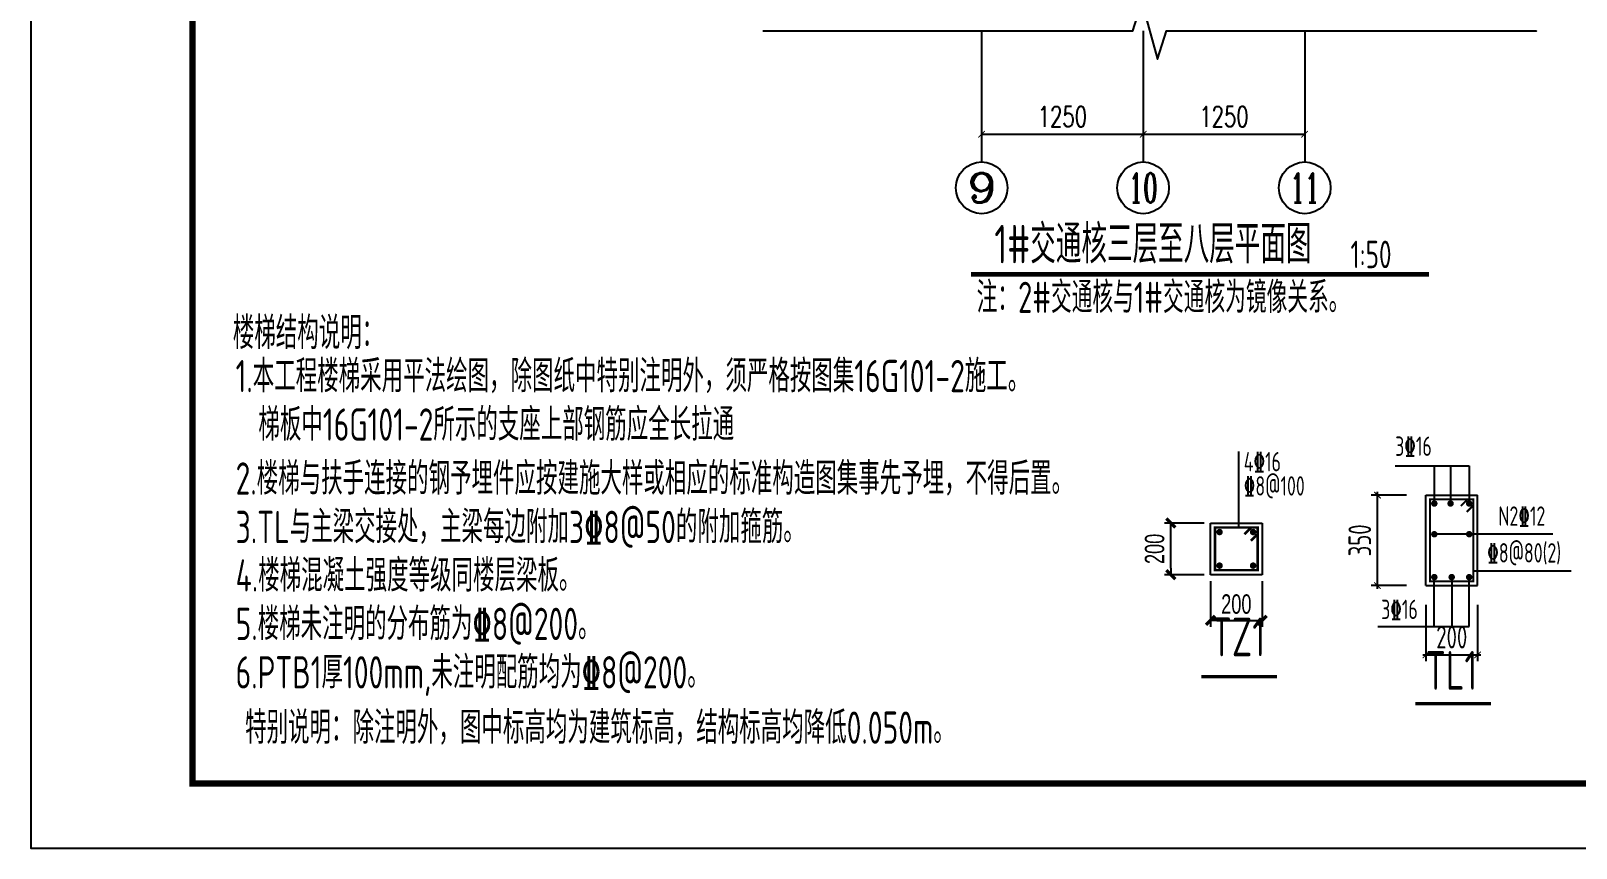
# Model space of a CAD drawing. Extents: x -655480 to 203344, y -294099 to 287156.
# Drawn here: x 27867 to 39824, y 156782 to 163107 of the extents above; entities that cross this region are included whole.
import ezdxf
from ezdxf.enums import TextEntityAlignment as Align

# ---------------------------------------------------------------- set-up
doc = ezdxf.new("R2010")
doc.units = 0
doc.header["$LTSCALE"] = 1000
doc.layers.get('0').update_dxf_attribs({"linetype": 'CONTINUOUS'})
doc.layers.get('DEFPOINTS').update_dxf_attribs({"linetype": 'CONTINUOUS'})
for name, color, linetype in [('-TK', 7, 'CONTINUOUS'), ('A-AXIS_TEXT', 7, 'CONTINUOUS'), ('AXIS', 3, 'CONTINUOUS'), ('DIM', 2, 'CONTINUOUS'), ('DIM_SYMB', 3, 'CONTINUOUS'), ('FSK_DIM', 3, 'CONTINUOUS'), ('NUM', 7, 'CONTINUOUS'), ('PUB_DIM', 3, 'CONTINUOUS'), ('PUB_TEXT', 2, 'CONTINUOUS'), ('REIN', 6, 'CONTINUOUS'), ('Sbeam-s', 3, 'CONTINUOUS'), ('TEXT', 2, 'CONTINUOUS'), ('THIN', 7, 'CONTINUOUS'), ('大样详图_文字', 60, 'CONTINUOUS')]:
    doc.layers.add(name, color=color, linetype=linetype)
doc.layers.add('AXIS_TEXT', color=7, linetype='CONTINUOUS', lineweight=20)
doc.styles.add('_TCH_AXIS', font='COMPLEX', dxfattribs={"bigfont": 'GBCBIG'})
doc.styles.add('_TCH_DIM_T3', font='SIMPLEX', dxfattribs={"width": 0.705882, "bigfont": 'GBCBIG'})
doc.styles.add('BW_Dim', font='Bweng.shx', dxfattribs={"width": 0.7, "bigfont": 'hztxt.shx'})
doc.styles.add('COMPLEX', font='COMPLEX')
doc.styles.add('TSSD_DIMENSION', font='Tssdeng.shx', dxfattribs={"width": 0.7, "bigfont": 'tssdchn.shx'})
doc.styles.add('TSSD_Norm', font='Tssdeng.shx', dxfattribs={"bigfont": 'tssdchn.shx'})
doc.styles.add('TSSD_REIN', font='tssdeng.shx', dxfattribs={"width": 0.7, "height": 300, "bigfont": 'tssdchn.shx'})
doc.dimstyles.new('_TCH_ARCH&&50', dxfattribs={"dimtxt": 157.5, "dimasz": 50, "dimexe": 125, "dimexo": 150, "dimgap": 58.75, "dimtad": 1, "dimdec": 0, "dimzin": 0, "dimdsep": 46, "dimtxsty": '_TCH_DIM_T3', "dimblk": 'ARCHTICK', "dimcen": 0.09, "dimclrt": 7, "dimazin": 0, "dimtfac": 1, "dimtdec": 0, "dimtix": 1, "dimtmove": 2, "dimatfit": 3, "dimldrblk": 'ARCHTICK', "dimfxl": 1, "dimtolj": 1, "dimtzin": 0, "dimarcsym": 0})
doc.dimstyles.new('Cyz_25_50', dxfattribs={"dimtxt": 150, "dimasz": 50, "dimexe": 50, "dimexo": 50, "dimgap": 50, "dimtad": 1, "dimdec": 0, "dimlfac": 0.5, "dimzin": 0, "dimdsep": 46, "dimtxsty": 'BW_Dim', "dimblk": '_bwk', "dimcen": 0, "dimclrt": 7, "dimadec": 0, "dimazin": 0, "dimtfac": 1, "dimtdec": 0, "dimtix": 1, "dimtmove": 2, "dimatfit": 0, "dimfxl": 1, "dimtolj": 1, "dimtzin": 0, "dimarcsym": 0})
doc.dimstyles.new('TSSD_50_50', dxfattribs={"dimtxt": 175, "dimasz": 50, "dimexe": 50, "dimexo": 150, "dimgap": 50, "dimtad": 1, "dimdec": 0, "dimzin": 0, "dimdsep": 46, "dimtxsty": 'TSSD_DIMENSION', "dimblk": 'ARCHTICK', "dimcen": 0, "dimdle": 25, "dimclrt": 7, "dimadec": 0, "dimazin": 0, "dimtfac": 1, "dimtdec": 0, "dimtix": 1, "dimtmove": 2, "dimatfit": 3, "dimfxl": 1, "dimtolj": 1, "dimtzin": 0, "dimarcsym": 0})

# ---------------------------------------------------------------- blocks, each defined once
blk = doc.blocks.new('A1')
blk.add_lwpolyline([(0, 59400), (0, 0), (84100, 0), (84100, 59400)], close=True)
at = {"const_width": 100}
blk.add_lwpolyline([(2500, 58400), (2500, 1000), (83100, 1000), (83100, 58400)], close=True, dxfattribs=at)
blk = doc.blocks.new('_ArchTick')
at = {"color": 0, "linetype": 'ByBlock', "const_width": 0.15}
blk.add_lwpolyline([(-0.5, -0.5), (0.5, 0.5)], dxfattribs=at)
blk = doc.blocks.new('*D1199')
at = {"layer": 'DEFPOINTS', "color": 0, "transparency": 16777216}
for p in [(38662, 158814), (39062, 158814), (39062, 158278)]:
    blk.add_point(p, dxfattribs=at)
at = {"layer": 'DIM', "color": 0, "lineweight": -2, "transparency": 16777216}
for p, q in [((38662, 158664), (38662, 158228)), ((39062, 158664), (39062, 158228)), ((38637, 158278), (39087, 158278))]:
    blk.add_line(p, q, dxfattribs=at)
at = {"layer": 'DIM', "color": 0, "lineweight": -2, "transparency": 16777216, "xscale": 50, "yscale": 50, "zscale": 50, "rotation": 180}
blk.add_blockref('_ArchTick', (38662, 158278), dxfattribs=at)
at = {"layer": 'DIM', "color": 0, "lineweight": -2, "transparency": 16777216, "xscale": 50, "yscale": 50, "zscale": 50}
blk.add_blockref('_ArchTick', (39062, 158278), dxfattribs=at)
at = {"layer": 'DIM', "color": 7, "transparency": 16777216, "insert": (38862, 158415), "char_height": 175, "attachment_point": 5, "style": 'TSSD_DIMENSION'}
blk.add_mtext('\\A1;200', dxfattribs=at)
blk = doc.blocks.new('*D1200')
at = {"layer": 'DEFPOINTS', "color": 0, "transparency": 16777216}
for p in [(38287, 159514), (38662, 159514), (38662, 158814)]:
    blk.add_point(p, dxfattribs=at)
at = {"layer": 'DIM', "color": 0, "lineweight": -2, "transparency": 16777216}
for p, q in [((38512, 159514), (38237, 159514)), ((38287, 158789), (38287, 159539)), ((38512, 158814), (38237, 158814))]:
    blk.add_line(p, q, dxfattribs=at)
at = {"layer": 'DIM', "color": 0, "lineweight": -2, "transparency": 16777216, "xscale": 50, "yscale": 50, "zscale": 50}
for p, rotation in [((38287, 159514), 90), ((38287, 158814), 270)]:
    blk.add_blockref('_ArchTick', p, dxfattribs=dict(at, rotation=rotation))
at = {"layer": 'DIM', "color": 7, "transparency": 16777216, "insert": (38150, 159164), "char_height": 175, "attachment_point": 5, "rotation": 90, "style": 'TSSD_DIMENSION'}
blk.add_mtext('\\A1;350', dxfattribs=at)
blk = doc.blocks.new('_bwk')
blk.add_line((-1, 0), (0, 0))
at = {"const_width": 0.5}
blk.add_lwpolyline([(-0.7, -0.7), (0.7, 0.7)], dxfattribs=at)
blk = doc.blocks.new('*D1201')
at = {"layer": 'DEFPOINTS', "color": 0, "transparency": 16777216}
for p in [(36688, 159298), (36995, 159298), (36995, 158898)]:
    blk.add_point(p, dxfattribs=at)
at = {"layer": 'FSK_DIM', "color": 0, "lineweight": -2, "transparency": 16777216}
for p, q in [((36945, 159298), (36638, 159298)), ((36688, 158948), (36688, 159248)), ((36945, 158898), (36638, 158898))]:
    blk.add_line(p, q, dxfattribs=at)
at = {"layer": 'FSK_DIM', "color": 0, "lineweight": -2, "transparency": 16777216, "xscale": 50, "yscale": 50, "zscale": 50}
for p, rotation in [((36688, 159298), 90), ((36688, 158898), 270)]:
    blk.add_blockref('_bwk', p, dxfattribs=dict(at, rotation=rotation))
at = {"layer": 'FSK_DIM', "color": 7, "transparency": 16777216, "insert": (36563, 159098), "char_height": 150, "attachment_point": 5, "rotation": 90, "style": 'BW_Dim'}
blk.add_mtext('\\A1;200', dxfattribs=at)
blk = doc.blocks.new('*D1202')
at = {"layer": 'DEFPOINTS', "color": 0, "transparency": 16777216}
for p in [(36995, 158898), (37395, 158898), (37395, 158545)]:
    blk.add_point(p, dxfattribs=at)
at = {"layer": 'FSK_DIM', "color": 0, "lineweight": -2, "transparency": 16777216}
for p, q in [((36995, 158848), (36995, 158495)), ((37395, 158848), (37395, 158495)), ((37045, 158545), (37345, 158545))]:
    blk.add_line(p, q, dxfattribs=at)
at = {"layer": 'FSK_DIM', "color": 0, "lineweight": -2, "transparency": 16777216, "xscale": 50, "yscale": 50, "zscale": 50, "rotation": 180}
blk.add_blockref('_bwk', (36995, 158545), dxfattribs=at)
at = {"layer": 'FSK_DIM', "color": 0, "lineweight": -2, "transparency": 16777216, "xscale": 50, "yscale": 50, "zscale": 50}
blk.add_blockref('_bwk', (37395, 158545), dxfattribs=at)
at = {"layer": 'FSK_DIM', "color": 7, "transparency": 16777216, "insert": (37195, 158670), "char_height": 150, "attachment_point": 5, "style": 'BW_Dim'}
blk.add_mtext('\\A1;200', dxfattribs=at)
blk = doc.blocks.new('_AXISO')
blk.add_circle((0, 0), 0.5)
at = {"layer": 'A-AXIS_TEXT', "style": 'COMPLEX', "width": 1.041667}
blk.add_attdef('A', text='', height=0.56, dxfattribs=at).set_placement((-0.25, -0.28), (0.25, -0.28), align=Align.FIT)
blk = doc.blocks.new('*D1128')
at = {"layer": 'DEFPOINTS', "color": 0, "transparency": 16777216}
for p in [(35224, 163107), (36474, 163107), (36474, 162307)]:
    blk.add_point(p, dxfattribs=at)
at = {"layer": 'PUB_DIM', "color": 0, "lineweight": -2, "transparency": 16777216}
for p, q in [((35224, 162957), (35224, 162182)), ((36474, 162957), (36474, 162182)), ((35224, 162307), (36474, 162307))]:
    blk.add_line(p, q, dxfattribs=at)
at = {"layer": 'PUB_DIM', "color": 0, "lineweight": -2, "transparency": 16777216, "xscale": 50, "yscale": 50, "zscale": 50, "rotation": 180}
blk.add_blockref('_ArchTick', (35224, 162307), dxfattribs=at)
at = {"layer": 'PUB_DIM', "color": 0, "lineweight": -2, "transparency": 16777216, "xscale": 50, "yscale": 50, "zscale": 50}
blk.add_blockref('_ArchTick', (36474, 162307), dxfattribs=at)
at = {"layer": 'PUB_DIM', "color": 7, "transparency": 16777216, "insert": (35849, 162444), "char_height": 157.5, "attachment_point": 5, "style": '_TCH_DIM_T3'}
blk.add_mtext('\\A1;1250', dxfattribs=at)
blk = doc.blocks.new('*D1129')
at = {"layer": 'DEFPOINTS', "color": 0, "transparency": 16777216}
for p in [(36474, 163107), (37724, 163107), (37724, 162307)]:
    blk.add_point(p, dxfattribs=at)
at = {"layer": 'PUB_DIM', "color": 0, "lineweight": -2, "transparency": 16777216}
for p, q in [((36474, 162957), (36474, 162182)), ((37724, 162957), (37724, 162182)), ((36474, 162307), (37724, 162307))]:
    blk.add_line(p, q, dxfattribs=at)
at = {"layer": 'PUB_DIM', "color": 0, "lineweight": -2, "transparency": 16777216, "xscale": 50, "yscale": 50, "zscale": 50, "rotation": 180}
blk.add_blockref('_ArchTick', (36474, 162307), dxfattribs=at)
at = {"layer": 'PUB_DIM', "color": 0, "lineweight": -2, "transparency": 16777216, "xscale": 50, "yscale": 50, "zscale": 50}
blk.add_blockref('_ArchTick', (37724, 162307), dxfattribs=at)
at = {"layer": 'PUB_DIM', "color": 7, "transparency": 16777216, "insert": (37099, 162444), "char_height": 157.5, "attachment_point": 5, "style": '_TCH_DIM_T3'}
blk.add_mtext('\\A1;1250', dxfattribs=at)

msp = doc.modelspace()

# ---------------------------------------------------------------- linework, layer by layer
at = {"layer": 'AXIS'}
for p, q in [((35224.21, 163106.91), (35224.21, 162092.3)), ((36473.73, 163106.91), (36473.73, 162092.3)), ((37724.21, 163106.91), (37724.21, 162092.3))]:
    msp.add_line(p, q, dxfattribs=at)
at = {"layer": 'DIM_SYMB', "const_width": 35}
msp.add_lwpolyline([(35142.5, 161222.34), (38686.64, 161222.34)], dxfattribs=at)
at = {"layer": 'NUM', "color": 7, "const_width": 25}
for points in [[(36923.65, 158108.4), (37508.71, 158108.4)], [(38579.8, 157899.71), (39164.86, 157899.71)]]:
    msp.add_lwpolyline(points, dxfattribs=at)
at = {"layer": 'REIN'}
for points, const_width in [([(38931.47, 159429.76), (38983.45, 159481.71), (39029.38, 159481.71), (39029.38, 158846.71), (38694.38, 158846.71), (38694.38, 159481.71), (39029.38, 159481.71), (39029.38, 159435.78), (38977.44, 159383.8)], 15), ([(37257.75, 159210.64), (37310.46, 159263.32), (37359.92, 159263.32), (37359.92, 158933.32), (37029.92, 158933.32), (37029.92, 159263.32), (37359.92, 159263.32), (37359.92, 159213.86), (37307.25, 159161.15)], 20)]:
    msp.add_lwpolyline(points, dxfattribs=dict(at, const_width=const_width))
at = {"layer": 'REIN', "const_width": 25}
for points in [[(38714.38, 159449.21, 1), (38739.38, 159449.21, 1)], [(38840.23, 159449.21, 1), (38865.23, 159449.21, 1)], [(38984.38, 159449.21, 1), (39009.38, 159449.21, 1)], [(37052.42, 159228.32, 1), (37077.42, 159228.32, 1)], [(37312.42, 159228.32, 1), (37337.42, 159228.32, 1)], [(38714.38, 159211.43, 1), (38739.38, 159211.43, 1)], [(38984.38, 159211.43, 1), (39009.38, 159211.43, 1)], [(37052.42, 158968.32, 1), (37077.42, 158968.32, 1)], [(37312.42, 158968.32, 1), (37337.42, 158968.32, 1)], [(38714.38, 158879.21, 1), (38739.38, 158879.21, 1)], [(38848.74, 158879.21, 1), (38873.74, 158879.21, 1)], [(38984.38, 158879.21, 1), (39009.38, 158879.21, 1)]]:
    msp.add_lwpolyline(points, format="xyb", close=True, dxfattribs=at)
at = {"layer": 'Sbeam-s'}
for p, q in [((38661.88, 158814.21), (38661.88, 159514.21)), ((38661.88, 159514.21), (39061.88, 159514.21)), ((39061.88, 158814.21), (39061.88, 159514.21)), ((36994.92, 159298.32), (37394.92, 159298.32)), ((36994.92, 158898.32), (36994.92, 159298.32)), ((37394.92, 159298.32), (37394.92, 158898.32)), ((37394.92, 158898.32), (36994.92, 158898.32)), ((38661.88, 158814.21), (39061.88, 158814.21))]:
    msp.add_line(p, q, dxfattribs=at)
at = {"layer": 'TEXT'}
for p, q in [((38423.89, 159741.33), (38996.88, 159741.33)), ((38726.88, 159741.33), (38726.88, 159461.71)), ((38852.73, 159741.33), (38852.73, 159461.71)), ((38996.88, 159741.33), (38996.88, 159461.71)), ((39643.29, 159211.43), (38726.88, 159211.43)), ((39786.42, 158926.83), (39029.38, 158926.83)), ((38726.88, 158497.87), (38726.88, 158879.21)), ((38866.02, 158497.87), (38866.02, 158879.21)), ((38996.88, 158497.87), (38996.88, 158879.21)), ((38290.56, 158497.87), (38996.88, 158497.87))]:
    msp.add_line(p, q, dxfattribs=at)
at = {"layer": 'THIN'}
msp.add_lwpolyline([(33531.07, 163106.91), (36394.08, 163106.91), (36464.08, 163326.91), (36584.08, 162886.91), (36654.08, 163106.91), (39517.1, 163106.91), (39517.1, 163106.91)], dxfattribs=at)
at = {"layer": '大样详图_文字', "color": 7}
msp.add_line((37215.44, 159263.32), (37215.44, 159852.99), dxfattribs=at)

# ---------------------------------------------------------------- block references
at = {"layer": '-TK', "xscale": 0.5, "yscale": 0.5, "zscale": 0.5}
msp.add_blockref('A1', (27867.19, 156782.28), dxfattribs=at)
at = {"layer": 'AXIS'}
ref = msp.add_blockref('_AXISO', (35224.21, 161892.3), dxfattribs=dict(at, xscale=400, yscale=400, zscale=400))
ref.add_attrib('A', '9', dxfattribs={"layer": 'AXIS_TEXT', "height": 226.27, "style": '_TCH_AXIS', "width": 1.5}).set_placement((35111.07, 161779.16), (35337.35, 161779.16), align=Align.FIT)
ref = msp.add_blockref('_AXISO', (36473.73, 161892.3), dxfattribs=dict(at, xscale=400, yscale=400, zscale=400))
ref.add_attrib('A', '10', dxfattribs={"layer": 'AXIS_TEXT', "height": 226.274, "style": '_TCH_AXIS', "width": 0.724138}).set_placement((36360.59, 161779.16), (36586.87, 161779.16), align=Align.FIT)
ref = msp.add_blockref('_AXISO', (37724.21, 161892.3), dxfattribs=dict(at, xscale=400, yscale=400, zscale=400))
ref.add_attrib('A', '11', dxfattribs={"layer": 'AXIS_TEXT', "height": 226.274, "style": '_TCH_AXIS', "width": 0.875}).set_placement((37611.07, 161779.16), (37837.35, 161779.16), align=Align.FIT)

# ---------------------------------------------------------------- texts
at = {"layer": 'NUM', "color": 1, "style": 'TSSD_Norm', "width": 0.7}
msp.add_text('TZ1', height=300, dxfattribs=at).set_placement((37210.73, 158176.44), align=Align.BOTTOM_CENTER)
msp.add_text('TL1', height=300, dxfattribs=at).set_placement((38658.21, 157917.63), align=Align.BOTTOM_LEFT)
at = {"layer": 'PUB_TEXT', "style": 'TSSD_REIN', "width": 0.7}
for s, height, p in [('1#交通核三层至八层平面图', 297.5, (35322.42, 161307.5)), ('1:50', 212.5, (38078.06, 161270.59))]:
    msp.add_text(s, height=height, dxfattribs=at).set_placement(p)
at = {"layer": 'PUB_TEXT', "color": 1, "style": 'TSSD_REIN', "width": 0.7}
msp.add_text('注：2#交通核与1#交通核为镜像关系。', height=241.1348, dxfattribs=at).set_placement((35185.3, 160924.04))
at = {"layer": 'TEXT', "style": 'TSSD_REIN', "width": 0.7}
for s, p in [('楼梯结构说明：', (29429.77, 160644.67)), ('1.本工程楼梯采用平法绘图，除图纸中特别注明外，须严格按图集16G101-2施工。', (29451.13, 160310.4)), ('梯板中16G101-2所示的支座上部钢筋应全长拉通', (29627.53, 159935.4)), ('2.楼梯与扶手连接的钢予埋件应按建施大样或相应的标准构造图集事先予埋，不得后置。', (29451.13, 159517.54)), ('3.TL与主梁交接处，主梁每边附加3\x848@50的附加箍筋。', (29451.13, 159142.54)), ('4.楼梯混凝土强度等级同楼层梁板。', (29451.13, 158767.54)), ('6.PTB1厚100mm,未注明配筋均为%%1328@200。', (29451.13, 158017.54))]:
    msp.add_text(s, height=250, dxfattribs=at).set_placement(p)
at = {"layer": 'TEXT', "color": 1, "style": 'TSSD_REIN', "width": 0.7}
msp.add_text('5.楼梯未注明的分布筋为%%1328@200。', height=250, dxfattribs=at).set_placement((29451.13, 158392.54))
at = {"layer": 'TEXT', "color": 153, "style": 'TSSD_REIN', "width": 0.7}
msp.add_text('特别说明：除注明外，图中标高均为建筑标高，结构标高均降低0.050m。', height=250, dxfattribs=at).set_placement((29524.46, 157589.51))
at = {"layer": 'THIN', "color": 0, "style": 'TSSD_REIN', "width": 0.7}
for s, p in [('3\x8416', (38423.89, 159772.58)), ('N2\x8412', (39222.43, 159232.08)), ('%%1328@80(2)', (39136.09, 158947.48)), ('3%%13216', (38315.6, 158509.71))]:
    msp.add_text(s, height=150, dxfattribs=at).set_placement(p, align=Align.BOTTOM_LEFT)
at = {"layer": '大样详图_文字', "color": 7, "style": 'TSSD_REIN', "width": 0.7}
for s, p in [('4\x8416', (37252.32, 159697.98)), ('\x848@100', (37252.32, 159510.48))]:
    msp.add_text(s, height=150, dxfattribs=at).set_placement(p)

# ---------------------------------------------------------------- dimensions: what is measured, and where the dimension line sits
at = {"layer": 'DIM'}
dim = msp.add_linear_dim(base=(38287.41, 159514.21), p1=(38661.88, 158814.21), p2=(38661.88, 159514.21), angle=90, dimstyle='TSSD_50_50', override={"dimlfac": 0.5}, dxfattribs=at)
dim.commit()
dim.dimension.update_dxf_attribs({"geometry": '*D1200', "text_midpoint": (38149.91, 159164.21)})
dim = msp.add_linear_dim(base=(39061.88, 158277.72), p1=(38661.88, 158814.21), p2=(39061.88, 158814.21), dimstyle='TSSD_50_50', override={"dimlfac": 0.5}, dxfattribs=at)
dim.commit()
dim.dimension.update_dxf_attribs({"geometry": '*D1199', "text_midpoint": (38861.88, 158415.22)})
at = {"layer": 'FSK_DIM'}
dim = msp.add_linear_dim(base=(36688.24, 159298.32), p1=(36994.92, 158898.32), p2=(36994.92, 159298.32), angle=90, dimstyle='Cyz_25_50', dxfattribs=at)
dim.commit()
dim.dimension.update_dxf_attribs({"geometry": '*D1201', "text_midpoint": (36563.24, 159098.32)})
dim = msp.add_linear_dim(base=(37394.92, 158544.81), p1=(36994.92, 158898.32), p2=(37394.92, 158898.32), dimstyle='Cyz_25_50', dxfattribs=at)
dim.commit()
dim.dimension.update_dxf_attribs({"geometry": '*D1202', "text_midpoint": (37194.92, 158669.81)})
at = {"layer": 'PUB_DIM'}
for p1, p2, picture, middle in [((35224.21, 163106.91), (36473.73, 163106.91), '*D1128', (35848.97, 162444.41)), ((36473.73, 163106.91), (37724.21, 163106.91), '*D1129', (37098.97, 162444.41))]:
    dim = msp.add_aligned_dim(p1=p1, p2=p2, distance=-800, dimstyle='_TCH_ARCH&&50', dxfattribs=at)
    dim.commit()
    dim.dimension.update_dxf_attribs({"geometry": picture, "text_midpoint": middle})

doc.saveas('drawing.dxf')
